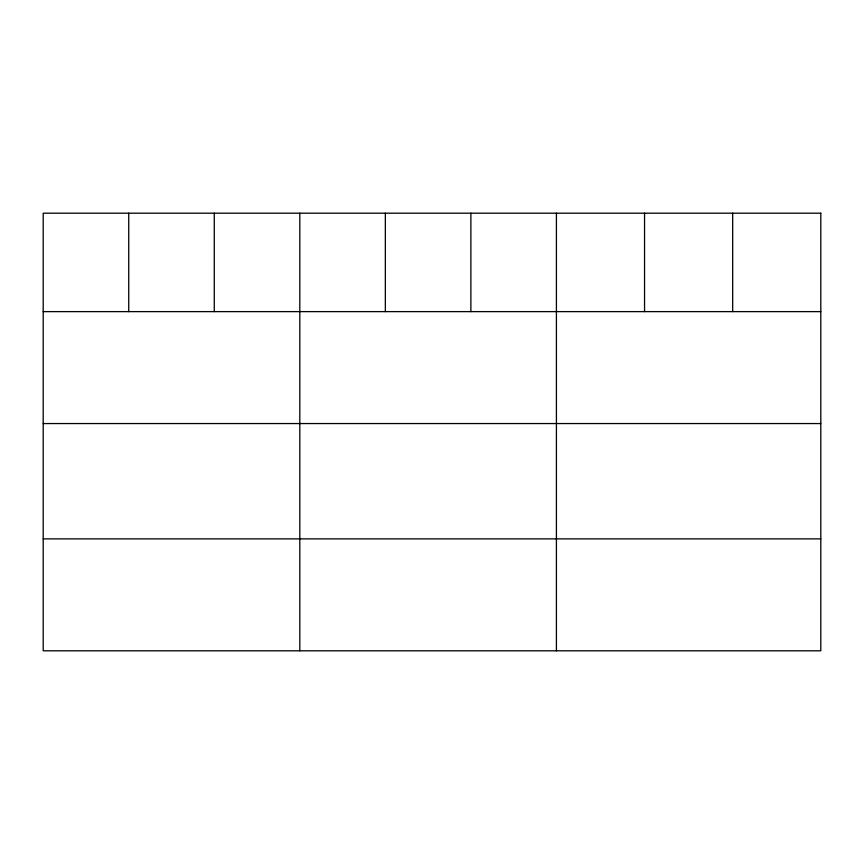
<?xml version="1.0" encoding="UTF-8"?>
<svg xmlns="http://www.w3.org/2000/svg" width="864" height="864" viewBox="0 0 864 864"><rect width="100%" height="100%" fill="white"/><g stroke="black" fill="none" stroke-linecap="round" stroke-linejoin="round"><path stroke-width="1.3" d="M43.2 311.623L820.8 311.623M43.2 423.554L820.8 423.554M43.2 538.877L820.8 538.877M732.672 213.192L732.672 311.623M644.544 213.192L644.544 311.623M556.416 213.192L556.416 650.808M470.88 213.192L470.88 311.623M385.344 213.192L385.344 311.623M299.808 213.192L299.808 650.808M214.272 213.192L214.272 311.623M128.736 213.192L128.736 311.623M820.8 213.192L43.2 213.192L43.2 650.808L820.8 650.808L820.8 213.192"/></g></svg>
